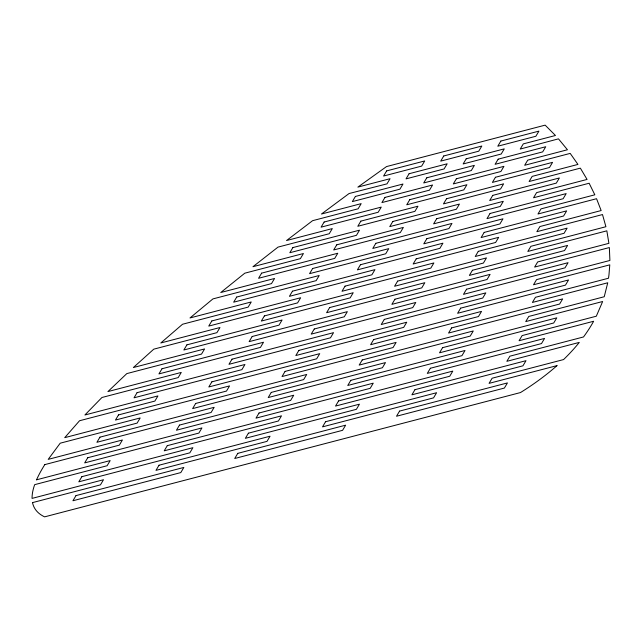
<?xml version="1.0" encoding="UTF-8"?>
<svg xmlns="http://www.w3.org/2000/svg" width="642" height="642" viewBox="0 0 642 642"><rect width="100%" height="100%" fill="white"/><g stroke="black" fill="none" stroke-linecap="round" stroke-linejoin="round"><path stroke-width="0.96" d="M44.771 464.623L119.34 445.147L122.397 439.995L48.198 459.375L60.204 443.197L137.115 423.102L140.165 417.958L64.714 437.667L79.544 420.743L154.882 401.065L157.94 395.913L84.88 414.997L101.934 397.494L178.211 377.576L181.261 372.424L107.936 391.58L126.811 373.604L201.532 354.079L204.589 348.935L133.367 367.537L153.775 349.16L216.924 332.66L219.981 327.516L160.805 342.972L182.545 324.242L248.181 307.101L251.231 301.957L190 317.95L212.927 298.907L271.502 283.612L274.559 278.467L220.76 292.519L244.779 273.195L300.376 258.67L303.433 253.526L252.964 266.703L278.01 247.114L329.25 233.728L332.307 228.584L286.533 240.541L312.598 220.679L358.124 208.786L361.181 203.642L321.465 214.019L349.087 193.531L386.998 183.853L390.055 178.701L357.883 187.103L386.532 166.575L545.154 125.142L555.466 135.494L523.294 143.896L520.245 149.048L558.468 138.849L567.448 149.763L527.732 160.139L524.674 165.283L570.2 153.398L577.944 164.424L532.17 176.381L529.112 181.525L580.352 168.14L587.069 179.439L536.6 192.616L533.55 197.768L589.139 183.243L594.837 194.807L541.037 208.859L537.98 214.003L596.554 198.707L601.153 210.552L539.922 226.546L536.864 231.698L602.501 214.556L605.912 226.714L530.878 246.311L527.82 251.455L606.834 230.823L608.905 243.326L537.691 261.928L534.634 267.072L609.354 247.555L609.9 260.467L536.576 279.615L533.518 284.767L609.788 264.841L608.969 274.864L608.512 278.227L535.46 297.31L532.403 302.454L607.741 282.777L604.242 296.74L528.791 316.45L525.734 321.594L602.645 301.507L596.314 316.209L522.123 335.589L519.065 340.733L593.633 321.257A201.395 77.393 -28.6 0 1 583.522 336.954L509.9 356.182L506.843 361.326L579.293 342.403A144.98 55.718 -28.6 0 1 563.572 359.568L492.125 378.218L489.076 383.362L556.975 365.627M36.586 479.807L110.175 460.587L107.118 465.731L34.676 484.654A144.98 55.718 -28.6 0 0 32.052 498.401L103.506 479.726L100.449 484.871L32.557 502.606M36.546 479.823A201.395 77.393 -28.6 0 1 44.804 464.615M32.517 502.622A122.638 47.131 -28.6 0 0 43.351 516.224L44.611 516.858L520.477 392.559L523.094 390.914A122.638 47.131 -28.6 0 0 556.999 365.635M87.737 457.746L84.68 462.898L198.884 433.069L201.941 427.917L87.737 457.746M99.951 437.162L96.902 442.306L211.106 412.477L214.163 407.325L99.951 437.162M81.863 476.685L78.805 481.829L189.839 452.827L192.897 447.683L81.863 476.685M118.521 414.909L115.464 420.061L226.498 391.058L229.555 385.906L118.521 414.909M75.981 495.616L72.931 500.76L180.787 472.592L183.845 467.44L75.981 495.616M137.083 392.663L134.026 397.815L241.89 369.64L244.947 364.487L137.083 392.663M161.993 368.757L158.935 373.909L260.451 347.394L263.509 342.242L161.993 368.757M186.902 344.858L183.845 350.002L279.021 325.141L282.079 319.997L186.902 344.858M211.812 320.952L208.754 326.096L297.583 302.896L300.641 297.752L211.812 320.952M236.721 297.045L233.664 302.189L316.153 280.65L319.202 275.498L236.721 297.045M261.631 273.139L258.574 278.291L334.715 258.397L337.772 253.253L261.631 273.139M167.281 445.668L164.224 450.82L278.427 420.992L281.485 415.839L167.281 445.668M179.503 425.084L176.446 430.228L290.649 400.399L293.707 395.247L179.503 425.084M159.023 465.225L155.974 470.369L267.008 441.367L270.057 436.223L159.023 465.225M195.682 403.457L192.632 408.601L303.666 379.599L306.715 374.455L195.682 403.457M211.868 381.829L208.819 386.974L316.675 358.806L319.732 353.654L211.868 381.829M292.888 247.579L289.831 252.723L356.454 235.325L359.504 230.181L292.888 247.579M232.019 359.167L228.969 364.311L330.486 337.796L333.535 332.652L232.019 359.167M252.17 336.504L249.12 341.656L344.289 316.795L347.346 311.643L252.17 336.504M264.392 315.912L261.334 321.064L350.163 297.864L353.22 292.712L264.392 315.912M324.138 222.02L321.088 227.164L378.186 212.245L381.244 207.101L324.138 222.02M292.471 291.179L289.422 296.331L371.903 274.784L374.96 269.64L292.471 291.179M312.622 268.517L309.572 273.669L385.706 253.783L388.763 248.631L312.622 268.517M355.395 196.452L352.338 201.604L399.926 189.173L402.983 184.021L355.395 196.452M336.745 244.827L333.688 249.971L400.303 232.573L403.361 227.42L336.745 244.827M386.653 170.892L383.595 176.036L421.666 166.093L424.715 160.949L386.653 170.892M360.86 221.129L357.803 226.273L414.909 211.354L417.958 206.21L360.86 221.129M384.975 197.431L381.918 202.575L429.506 190.144L432.564 185L384.975 197.431M259.047 413.007L255.989 418.151L370.193 388.322L373.251 383.17L259.047 413.007M271.261 392.414L268.212 397.558L382.415 367.73L385.473 362.586L271.261 392.414M248.414 433.181L245.356 438.326L356.39 409.323L359.448 404.179L248.414 433.181M285.072 371.405L282.015 376.557L393.048 347.555L396.106 342.403L285.072 371.405M237.781 453.356L234.723 458.5L342.587 430.325L345.637 425.181L237.781 453.356M298.875 350.404L295.826 355.548L403.682 327.38L406.739 322.228L298.875 350.404M314.267 328.985L311.218 334.129L412.734 307.614L415.783 302.47L314.267 328.985M329.659 307.566L326.609 312.71L421.778 287.857L424.835 282.705L329.659 307.566M409.09 173.733L406.033 178.877L444.103 168.934L447.161 163.79L409.09 173.733M345.051 286.147L342.001 291.291L430.83 268.091L433.88 262.947L345.051 286.147M360.443 264.729L357.393 269.873L439.874 248.334L442.932 243.182L360.443 264.729M375.835 243.31L372.785 248.454L448.918 228.568L451.976 223.424L375.835 243.31M392.816 221.474L389.758 226.626L456.382 209.22L459.439 204.076L392.816 221.474M409.797 199.646L406.739 204.79L463.845 189.88L466.903 184.727L409.797 199.646M426.778 177.81L423.72 182.954L471.308 170.531L474.358 165.379L426.778 177.81M443.75 155.974L440.701 161.126L478.763 151.183L481.821 146.031L443.75 155.974M466.196 158.815L463.139 163.959L501.209 154.016L504.267 148.872L466.196 158.815M456.35 178.781L453.3 183.933L500.888 171.502L503.938 166.35L456.35 178.781M397.631 281.116L394.581 286.26L483.41 263.06L486.459 257.907L397.631 281.116M446.511 198.755L443.462 203.899L500.559 188.981L503.617 183.837L446.511 198.755M436.672 218.721L433.615 223.865L500.238 206.467L503.296 201.323L436.672 218.721M426.834 238.688L423.776 243.84L499.917 223.946L502.967 218.802L426.834 238.688M416.201 258.862L413.143 264.014L495.624 242.467L498.682 237.323L416.201 258.862M394.934 299.22L391.877 304.364L487.045 279.503L490.103 274.359L394.934 299.22M384.293 319.395L381.244 324.539L482.76 298.024L485.817 292.872L384.293 319.395M373.66 339.57L370.611 344.714L478.467 316.546L481.524 311.394L373.66 339.57M325.574 421.722L322.525 426.866L433.559 397.863L436.608 392.719L325.574 421.722M362.232 359.953L359.183 365.097L470.217 336.095L473.274 330.951L362.232 359.953M338.591 400.921L335.533 406.073L449.745 376.244L452.795 371.092L338.591 400.921M350.813 380.337L347.755 385.481L461.959 355.652L465.017 350.5L350.813 380.337M500.856 141.063L497.799 146.207L535.869 136.264L538.927 131.12L500.856 141.063M498.152 159.168L495.094 164.312L542.683 151.881L545.74 146.737L498.152 159.168M495.447 177.272L492.398 182.416L549.496 167.506L552.553 162.354L495.447 177.272M492.751 195.377L489.694 200.521L556.317 183.122L559.367 177.97L492.751 195.377M490.047 213.481L486.989 218.625L563.13 198.739L566.18 193.595L490.047 213.481M484.172 232.412L481.115 237.556L563.596 216.017L566.653 210.865L484.172 232.412M478.298 251.343L475.241 256.495L564.069 233.287L567.119 228.143L478.298 251.343M472.424 270.274L469.366 275.426L564.535 250.565L567.592 245.421L472.424 270.274M466.541 289.213L463.492 294.357L565.008 267.842L568.066 262.69L466.541 289.213M399.573 411.097L396.515 416.241L504.379 388.065L507.429 382.921L399.573 411.097M460.667 308.144L457.618 313.288L565.474 285.12L568.531 279.968L460.667 308.144M414.965 389.678L411.907 394.822L522.941 365.82L525.999 360.676L414.965 389.678M451.623 327.901L448.565 333.054L559.599 304.051L562.657 298.899L451.623 327.901M430.357 368.259L427.299 373.403L541.503 343.574L544.56 338.422L430.357 368.259M442.579 347.667L439.521 352.811L553.725 322.982L556.783 317.838L442.579 347.667"/></g></svg>
